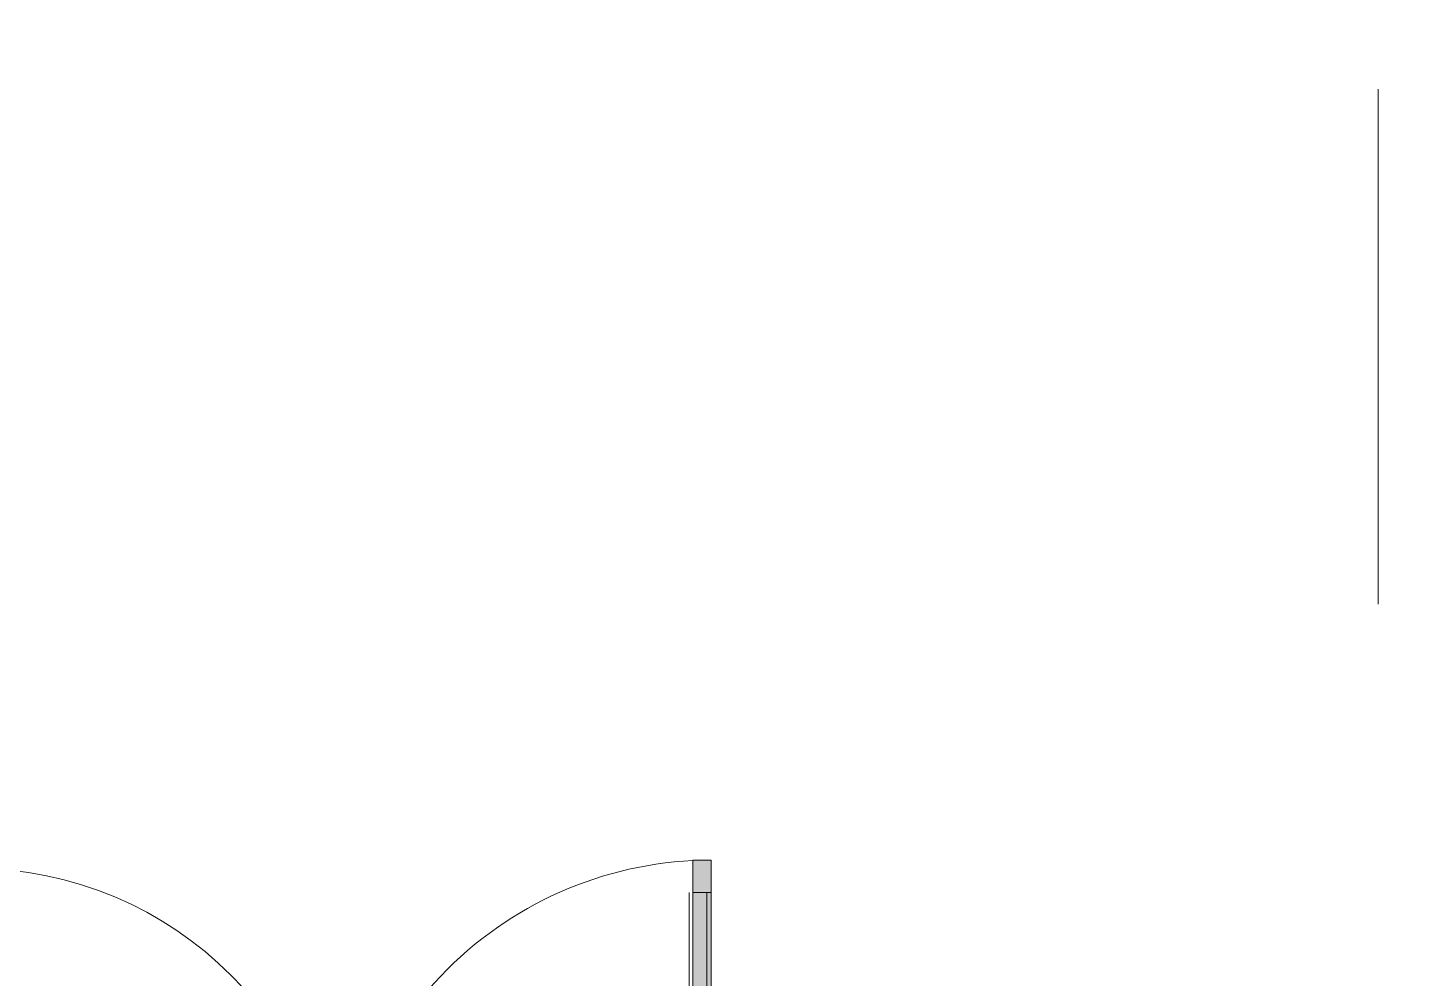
# Model space of a CAD drawing. Header units: millimetres. Extents: x -1178 to 415037, y -3506 to 42334.
# Drawn here: x 4681 to 8133, y 8520 to 10864 of the extents above; entities that cross this region are included whole.
import ezdxf

# ---------------------------------------------------------------- set-up
doc = ezdxf.new("R2010")
doc.units = ezdxf.units.MM
doc.linetypes.add('Осевая', pattern=[6350, 1270, -952.5, 3175, -952.5])
doc.layers.add('A-DETL-GENF', color=7, linetype='Continuous', lineweight=9)
doc.layers.add('Оси-2', color=7, linetype='Осевая', lineweight=9)
doc.layers.add('A-DOOR-1', color=7, linetype='Continuous', lineweight=5, true_color=0xc0c0c0)
doc.layers.add('A-FLOR-PATT-1', color=7, linetype='Continuous', lineweight=9, true_color=0xeef6ff, transparency=0.5)

# ---------------------------------------------------------------- blocks, each defined once
blk = doc.blocks.new('Дверь_Витражная_остекление_ - ДВН_CОШ в витраже В-6-31924853-Объем проектирования 1 этажа')
at = {"layer": 'A-DETL-GENF'}
for p, q in [((-900, 60), (-855, 60)), ((-855, 60), (-855, -10)), ((900, 60), (855, 60)), ((855, 60), (855, -10)), ((-910, -930), (-910, -17)), ((-910, -17), (-910, -930)), ((-865, -10), (-900, -10)), ((-865, -10), (-900, -10)), ((-855, -10), (-900, -10)), ((-865, -930), (-865, -10)), ((-865, -930), (-865, -10)), ((855, -10), (900, -10)), ((865, -10), (900, -10)), ((865, -910), (865, -10)), ((865, -10), (865, -910)), ((900, -10), (865, -10)), ((910, -910), (910, -17)), ((910, -910), (910, -17)), ((-910, -90), (-865, -90)), ((-900, -850), (-900, -90)), ((-856, -850), (-856, -90)), ((856, -830), (856, -90)), ((910, -90), (865, -90)), ((900, -830), (900, -90)), ((-910, -850), (-865, -850)), ((910, -830), (865, -830)), ((-910, -930), (-865, -930)), ((-910, -930), (-865, -930)), ((910, -910), (865, -910)), ((865, -910), (910, -910))]:
    blk.add_line(p, q, dxfattribs=at)
at = {"layer": 'A-DOOR-1'}
for p, q in [((-910, -930), (-910, -17)), ((910, -910), (910, -17))]:
    blk.add_line(p, q, dxfattribs=at)
for centre, radius, start, end in [((-910, -10), 920, 270, 0), ((910, -10), 900, 180, 270)]:
    blk.add_arc(centre, radius, start, end, dxfattribs=at)

msp = doc.modelspace()

# ---------------------------------------------------------------- hatches: boundary and pattern name
at = {"layer": 'A-FLOR-PATT-1'}
h = msp.add_hatch(color=256, dxfattribs=at)
h.paths.add_polyline_path([(12915, 7920), (12960, 7920), (12960, 8763), (12915, 8763), (12915, 8413.3)])
h.paths.add_polyline_path([(14180, 7920), (14225, 7920), (14225, 8303), (14180, 8303), (14180, 7942.6)])
h.paths.add_polyline_path([(6365, 7920), (6365, 8813), (6320, 8813), (6320, 7920)])
h.paths.add_polyline_path([(4545, 7920), (4590, 7920), (4590, 8793), (4545, 8793), (4545, 7972)])
h.paths.add_polyline_path([(20060.3, 9050), (20060.3, 9085), (19203.2, 9085), (19202.8, 9081.3), (20053.3, 9081.3), (20053.3, 9050)])
h.paths.add_polyline_path([(20053.3, 10815), (20060.3, 10815), (20060.3, 10850), (20053.3, 10850)])

# ---------------------------------------------------------------- linework, layer by layer
at = {"layer": 'Оси-2'}
msp.add_line((8010, 3093.7), (8010, 22398.1), dxfattribs=at)

# ---------------------------------------------------------------- block references
at = {"layer": 'A-DOOR-1', "rotation": 180}
msp.add_blockref('Дверь_Витражная_остекление_ - ДВН_CОШ в витраже В-6-31924853-Объем проектирования 1 этажа', (5455, 7883), dxfattribs=at)

doc.saveas('drawing.dxf')
